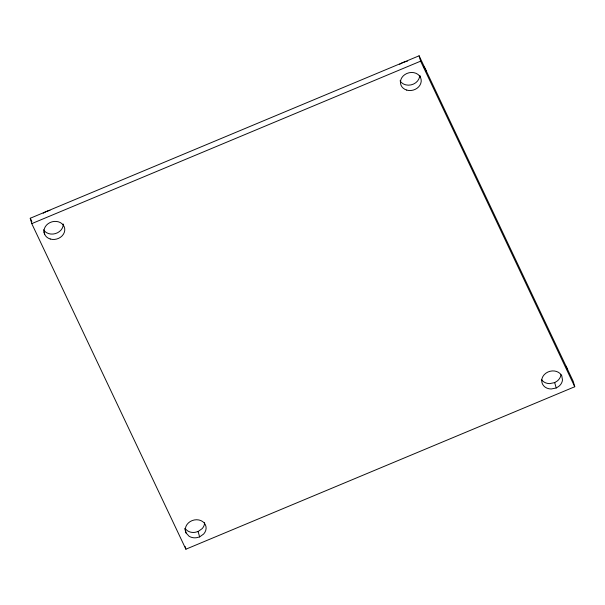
<?xml version="1.0" encoding="UTF-8"?>
<svg xmlns="http://www.w3.org/2000/svg" width="605" height="605" viewBox="0 0 605 605"><rect width="100%" height="100%" fill="white"/><g stroke="black" fill="none" stroke-linecap="round" stroke-linejoin="round"><path stroke-width="0.91" d="M541.596 379.721A10.504 8.916 -15.7 0 0 549.673 383.615L554.687 382.61L557.273 380.999A10.504 8.916 -15.7 0 0 560.971 374.616M556.199 387.986L558.786 386.376A10.504 8.916 -15.7 0 0 562.484 379.993L561.75 375.705L560.109 373.587A10.504 8.916 -15.7 0 0 542.919 376.446A10.504 8.916 -15.7 0 0 551.185 388.992L556.199 387.986L554.687 382.61M185.599 529.133L187.505 530.804A10.504 8.916 -15.7 0 0 195.09 532.332L198.115 531.53L202.153 528.634A10.504 8.916 -15.7 0 0 204.603 522.659M199.627 536.907L203.666 534.011A10.504 8.916 -15.7 0 0 198.863 519.967A10.504 8.916 -15.7 0 0 185.357 530.328L186.022 532.914L189.017 536.181A10.504 8.916 -15.7 0 0 196.602 537.701L199.627 536.907L198.115 531.53M30.25 218.254L419.106 55.796L573.237 381.369L574.75 386.746L185.894 549.204L31.762 223.631L30.25 218.254L31.853 221.649M31.762 223.631L420.619 61.165L419.106 55.796M420.619 61.165L574.75 386.746M419.999 75.67L420.505 77.463M184.767 528.437L186.022 532.914M185.138 546.519L185.894 549.204M43.961 231.775L44.717 234.468M43.22 213.194A17.613 14.951 -15.7 0 1 49.965 210.374M399.671 64.266A17.613 14.951 -15.7 0 1 407.316 61.271M423.84 66.686A17.613 14.951 -15.7 0 1 426.51 72.335M565.584 365.723A17.613 14.951 -15.7 0 1 566.431 367.061M566.817 367.802A17.613 14.951 -15.7 0 1 567.611 369.973M63.268 224.024A10.504 8.916 -15.7 0 1 55.41 233.606A10.504 8.916 -15.7 0 1 43.575 229.779M419.613 76.676A10.504 8.916 -15.7 0 1 410.977 84.904A10.504 8.916 -15.7 0 1 400.034 80.858M50.26 239.005A10.504 8.916 -15.7 0 0 64.712 228.622A10.504 8.916 -15.7 0 0 48.181 223.653A10.504 8.916 -15.7 0 0 50.26 239.005M406.711 90.085A10.504 8.916 -15.7 0 0 421.163 79.701A10.504 8.916 -15.7 0 0 404.639 74.733A10.504 8.916 -15.7 0 0 406.711 90.085"/></g></svg>
